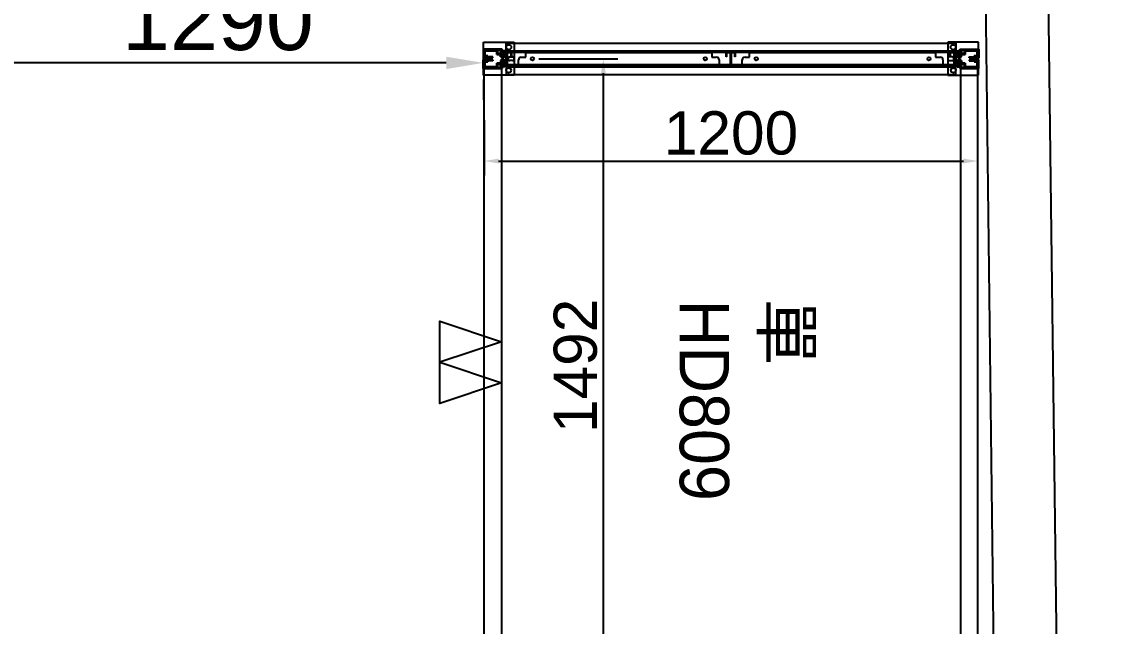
# Model space of a CAD drawing. Header units: millimetres. Extents: x 15382 to 37298, y 7351 to 31127.
# Drawn here: x 33439 to 36102, y 20754 to 22221 of the extents above; entities that cross this region are included whole.
import ezdxf

# ---------------------------------------------------------------- set-up
doc = ezdxf.new("R2010")
doc.units = ezdxf.units.MM
for name, color, linetype in [('111', 7, 'Continuous'), ('113', 3, 'Continuous'), ('114', 6, 'Continuous'), ('115', 30, 'Continuous'), ('116', 12, 'Continuous'), ('444-2', 5, 'Continuous'), ('6', 7, 'Continuous'), ('M40', 3, 'Continuous'), ('M6', 7, 'Continuous'), ('動線', 6, 'Continuous'), ('文字', 7, 'Continuous'), ('标注', 7, 'Continuous'), ('標的物', 1, 'Continuous'), ('標註', 252, 'Continuous')]:
    doc.layers.add(name, color=color, linetype=linetype)
doc.styles.get("Standard").update_dxf_attribs({"font": 'arial.ttf'})
doc.styles.add('新細明體', font='')
doc.styles.get('新細明體').set_extended_font_data('PMingLiU')
doc.dimstyles.new('ISO-25', dxfattribs={"dimtxt": 2.5, "dimasz": 2.5, "dimexe": 1.25, "dimexo": 0.625, "dimtad": 1, "dimtxsty": 'Standard', "dimcen": 2.5, "dimadec": 0, "dimazin": 0, "dimtfac": 1, "dimtmove": 0, "dimatfit": 3, "dimfxl": 1, "dimarcsym": 0})

# ---------------------------------------------------------------- blocks, each defined once
blk = doc.blocks.new('*D62')
at = {"layer": 'Defpoints', "color": 0, "transparency": 16777216}
for p in [(34563.1, 21989.4), (35763.1, 21883.2), (35763.1, 21883.2)]:
    blk.add_point(p, dxfattribs=at)
at = {"layer": '標註', "color": 0, "lineweight": -2, "transparency": 16777216}
for p, q in [((34563.1, 21982.4), (34563.1, 21848.2)), ((35763.1, 21890.2), (35763.1, 21918.2)), ((34598.1, 21883.2), (35728.1, 21883.2))]:
    blk.add_line(p, q, dxfattribs=at)
at = {"layer": '標註', "color": 0, "transparency": 16777216}
for points in [[(34598.1, 21889), (34598.1, 21877.3), (34563.1, 21883.2)], [(35728.1, 21889), (35728.1, 21877.3), (35763.1, 21883.2)]]:
    blk.add_solid(points, dxfattribs=at)
at = {"layer": '標註', "color": 0, "transparency": 16777216, "insert": (35163.1, 21950.8), "char_height": 105, "attachment_point": 5}
blk.add_mtext('1200', dxfattribs=at)
blk = doc.blocks.new('*D63')
at = {"layer": 'Defpoints', "color": 0, "transparency": 16777216}
for p in [(34689.3, 22131.6), (34852.8, 22131.6), (34689.3, 20639.6)]:
    blk.add_point(p, dxfattribs=at)
at = {"layer": '標註', "color": 0, "lineweight": -2, "transparency": 16777216}
for p, q in [((34696.3, 22131.6), (34887.8, 22131.6)), ((34852.8, 20674.6), (34852.8, 22096.6)), ((34696.3, 20639.6), (34887.8, 20639.6))]:
    blk.add_line(p, q, dxfattribs=at)
at = {"layer": '標註', "color": 0, "transparency": 16777216}
for points in [[(34847, 22096.6), (34858.6, 22096.6), (34852.8, 22131.6)], [(34847, 20674.6), (34858.6, 20674.6), (34852.8, 20639.6)]]:
    blk.add_solid(points, dxfattribs=at)
at = {"layer": '標註', "color": 0, "transparency": 16777216, "insert": (34785.2, 21385.6), "char_height": 105, "attachment_point": 5, "rotation": 90}
blk.add_mtext('1492', dxfattribs=at)

msp = doc.modelspace()

# ---------------------------------------------------------------- linework, layer by layer
at = {"layer": '111'}
for p, q in [((34616.067, 22149.203), (34616.067, 22114.003)), ((35710.067, 22149.203), (34616.067, 22149.203)), ((34621.067, 22131.603), (34621.067, 22131.603)), ((34625.567, 22136.103), (34631.567, 22136.103)), ((34631.567, 22127.103), (34625.567, 22127.103)), ((34636.067, 22131.603), (34636.067, 22131.603)), ((35690.067, 22131.603), (35690.067, 22131.603)), ((35700.567, 22136.103), (35694.567, 22136.103)), ((35694.567, 22127.103), (35700.567, 22127.103)), ((35705.067, 22131.603), (35705.067, 22131.603)), ((35710.067, 22114.003), (35710.067, 22149.203)), ((34616.067, 22114.003), (35710.067, 22114.003))]:
    msp.add_line(p, q, dxfattribs=at)
for centre, start, end in [((34625.567, 22131.603), 90, 180), ((34625.567, 22131.603), 180, 270), ((34631.567, 22131.603), 0, 90), ((34631.567, 22131.603), 270, 0), ((35694.567, 22131.603), 90, 180), ((35694.567, 22131.603), 180, 270), ((35700.567, 22131.603), 0, 90), ((35700.567, 22131.603), 270, 0)]:
    msp.add_arc(centre, 4.5, start, end, dxfattribs=at)
at = {"layer": '113'}
for p, q in [((34561.067, 22091.603), (34561.067, 22171.603)), ((34561.067, 22171.603), (34636.067, 22171.603)), ((34636.067, 22171.603), (34636.067, 22091.603)), ((35690.067, 22171.603), (35690.067, 22091.603)), ((35765.067, 22171.603), (35690.067, 22171.603)), ((35765.067, 22091.603), (35765.067, 22171.603)), ((34636.067, 22091.603), (34561.067, 22091.603)), ((35690.067, 22091.603), (35765.067, 22091.603))]:
    msp.add_line(p, q, dxfattribs=at)
at = {"layer": '113', "lineweight": -3}
for centre in [(34623.067, 22159.603), (35703.067, 22159.603), (34622.567, 22103.603), (35703.567, 22103.603)]:
    msp.add_circle(centre, 6, dxfattribs=at)
at = {"layer": '114'}
for points in [[(34605.067, 22108.103), (34605.067, 20663.103), (34563.067, 20663.103), (34563.067, 22108.103)], [(35721.067, 22108.103), (35721.067, 20663.103), (35763.067, 20663.103), (35763.067, 22108.103)]]:
    msp.add_lwpolyline(points, close=True, dxfattribs=at)
at = {"layer": '115'}
for p, q in [((34616.567, 22144.803), (34616.567, 22169.603)), ((34616.567, 22169.603), (35709.567, 22169.603)), ((34616.567, 22144.803), (34616.567, 22150.803)), ((34616.567, 22150.803), (35709.567, 22150.803)), ((35709.567, 22169.603), (35709.567, 22144.803)), ((35709.567, 22150.803), (35709.567, 22144.803)), ((34598.067, 22143.603), (34598.067, 22144.803)), ((34598.067, 22144.803), (34616.567, 22144.803)), ((34598.067, 22143.603), (34598.067, 22144.803)), ((34598.067, 22144.803), (34616.567, 22144.803)), ((34617.767, 22143.603), (34598.067, 22143.603)), ((34617.767, 22143.603), (34598.067, 22143.603)), ((35708.367, 22149.603), (34617.767, 22149.603)), ((34617.767, 22149.603), (34617.767, 22143.603)), ((35708.367, 22149.603), (34617.767, 22149.603)), ((34617.767, 22149.603), (34617.767, 22143.603)), ((35708.367, 22143.603), (35708.367, 22149.603)), ((35708.367, 22143.603), (35708.367, 22149.603)), ((35728.067, 22143.603), (35708.367, 22143.603)), ((35728.067, 22143.603), (35708.367, 22143.603)), ((35709.567, 22144.803), (35728.067, 22144.803)), ((35709.567, 22144.803), (35728.067, 22144.803)), ((35728.067, 22144.803), (35728.067, 22143.603)), ((35728.067, 22144.803), (35728.067, 22143.603)), ((34617.767, 22119.603), (34598.067, 22119.603)), ((34598.067, 22119.603), (34598.067, 22118.403)), ((34617.767, 22119.603), (34598.067, 22119.603)), ((34598.067, 22119.603), (34598.067, 22118.403)), ((34598.067, 22118.403), (34616.567, 22118.403)), ((34598.067, 22118.403), (34616.567, 22118.403)), ((34616.567, 22118.403), (34616.567, 22112.403)), ((34616.567, 22118.403), (34616.567, 22093.603)), ((34616.567, 22112.403), (35709.567, 22112.403)), ((34617.767, 22113.603), (34617.767, 22119.603)), ((34617.767, 22113.603), (34617.767, 22119.603)), ((35708.367, 22113.603), (34617.767, 22113.603)), ((35708.367, 22113.603), (34617.767, 22113.603)), ((35728.067, 22119.603), (35708.367, 22119.603)), ((35708.367, 22119.603), (35708.367, 22113.603)), ((35728.067, 22119.603), (35708.367, 22119.603)), ((35708.367, 22119.603), (35708.367, 22113.603)), ((35709.567, 22118.403), (35728.067, 22118.403)), ((35709.567, 22112.403), (35709.567, 22118.403)), ((35709.567, 22118.403), (35728.067, 22118.403)), ((35709.567, 22093.603), (35709.567, 22118.403)), ((35728.067, 22118.403), (35728.067, 22119.603)), ((35728.067, 22118.403), (35728.067, 22119.603)), ((34616.567, 22093.603), (35709.567, 22093.603))]:
    msp.add_line(p, q, dxfattribs=at)
at = {"layer": '115', "lineweight": -3}
for p, q in [((34604.567, 22144.803), (34611.567, 22144.803)), ((34604.567, 22143.603), (34604.567, 22144.803)), ((34611.567, 22143.603), (34604.567, 22143.603)), ((34608.067, 22144.803), (34611.567, 22144.803)), ((34608.067, 22143.603), (34608.067, 22144.803)), ((34611.567, 22143.603), (34608.067, 22143.603)), ((34611.567, 22144.803), (34611.567, 22143.603)), ((34611.567, 22144.803), (34611.567, 22143.603)), ((35721.567, 22144.803), (35714.567, 22144.803)), ((35714.567, 22144.803), (35714.567, 22143.603)), ((35718.067, 22144.803), (35714.567, 22144.803)), ((35714.567, 22144.803), (35714.567, 22143.603)), ((35714.567, 22143.603), (35721.567, 22143.603)), ((35714.567, 22143.603), (35718.067, 22143.603)), ((35718.067, 22143.603), (35718.067, 22144.803)), ((35721.567, 22143.603), (35721.567, 22144.803)), ((34611.567, 22119.603), (34604.567, 22119.603)), ((34604.567, 22119.603), (34604.567, 22118.403)), ((34604.567, 22118.403), (34611.567, 22118.403)), ((34611.567, 22119.603), (34608.067, 22119.603)), ((34608.067, 22119.603), (34608.067, 22118.403)), ((34608.067, 22118.403), (34611.567, 22118.403)), ((34611.567, 22118.403), (34611.567, 22119.603)), ((34611.567, 22118.403), (34611.567, 22119.603)), ((35714.567, 22118.403), (35714.567, 22119.603)), ((35714.567, 22119.603), (35721.567, 22119.603)), ((35714.567, 22118.403), (35714.567, 22119.603)), ((35714.567, 22119.603), (35718.067, 22119.603)), ((35721.567, 22118.403), (35714.567, 22118.403)), ((35718.067, 22118.403), (35714.567, 22118.403)), ((35718.067, 22119.603), (35718.067, 22118.403)), ((35721.567, 22119.603), (35721.567, 22118.403))]:
    msp.add_line(p, q, dxfattribs=at)
at = {"layer": '116'}
for p, q in [((34606.567, 22155.103), (34560.567, 22155.103)), ((34560.567, 22155.103), (34560.567, 22135.603)), ((34563.067, 22136.603), (34563.067, 22152.603)), ((34563.067, 22152.603), (34606.567, 22152.603)), ((34574.089, 22152.603), (34574.089, 22155.103)), ((34579.067, 22152.603), (34579.067, 22155.103)), ((34584.045, 22152.603), (34584.045, 22155.103)), ((34606.567, 22152.603), (34606.567, 22155.103)), ((35719.567, 22152.603), (35719.567, 22155.103)), ((35719.567, 22155.103), (35765.567, 22155.103)), ((35763.067, 22152.603), (35719.567, 22152.603)), ((35742.089, 22152.603), (35742.089, 22155.103)), ((35747.067, 22152.603), (35747.067, 22155.103)), ((35752.045, 22152.603), (35752.045, 22155.103)), ((35763.067, 22136.603), (35763.067, 22152.603)), ((35765.567, 22155.103), (35765.567, 22135.603)), ((34560.567, 22136.603), (34560.567, 22134.103)), ((34560.567, 22134.103), (34584.067, 22134.103)), ((34560.567, 22126.603), (34560.567, 22129.103)), ((34560.567, 22129.103), (34584.067, 22129.103)), ((34560.567, 22108.103), (34560.567, 22127.603)), ((34584.067, 22136.603), (34563.067, 22136.603)), ((34584.067, 22126.603), (34563.067, 22126.603)), ((34563.067, 22126.603), (34563.067, 22110.603)), ((34584.067, 22134.103), (34584.067, 22136.603)), ((34584.067, 22129.103), (34584.067, 22126.603)), ((35742.067, 22134.103), (35742.067, 22136.603)), ((35742.067, 22136.603), (35763.067, 22136.603)), ((35765.567, 22134.103), (35742.067, 22134.103)), ((35765.567, 22129.103), (35742.067, 22129.103)), ((35742.067, 22129.103), (35742.067, 22126.603)), ((35742.067, 22126.603), (35763.067, 22126.603)), ((35763.067, 22126.603), (35763.067, 22110.603)), ((35765.567, 22136.603), (35765.567, 22134.103)), ((35765.567, 22126.603), (35765.567, 22129.103)), ((35765.567, 22108.103), (35765.567, 22127.603)), ((34606.567, 22108.103), (34560.567, 22108.103)), ((34563.067, 22110.603), (34606.567, 22110.603)), ((34574.089, 22110.603), (34574.089, 22108.103)), ((34579.067, 22110.603), (34579.067, 22108.103)), ((34584.045, 22110.603), (34584.045, 22108.103)), ((34606.567, 22110.603), (34606.567, 22108.103)), ((35763.067, 22110.603), (35719.567, 22110.603)), ((35719.567, 22110.603), (35719.567, 22108.103)), ((35719.567, 22108.103), (35765.567, 22108.103)), ((35742.089, 22110.603), (35742.089, 22108.103)), ((35747.067, 22110.603), (35747.067, 22108.103)), ((35752.045, 22110.603), (35752.045, 22108.103))]:
    msp.add_line(p, q, dxfattribs=at)
at = {"layer": '116', "lineweight": -3}
for p, q in [((34584.045, 22155.103), (34574.089, 22155.103)), ((34574.089, 22155.103), (34574.089, 22152.603)), ((34574.089, 22152.603), (34584.045, 22152.603)), ((34584.045, 22155.103), (34579.067, 22155.103)), ((34579.067, 22155.103), (34579.067, 22152.603)), ((34579.067, 22152.603), (34584.045, 22152.603)), ((34584.045, 22152.603), (34584.045, 22155.103)), ((34584.045, 22152.603), (34584.045, 22155.103)), ((35742.089, 22152.603), (35742.089, 22155.103)), ((35742.089, 22155.103), (35747.067, 22155.103)), ((35742.089, 22152.603), (35742.089, 22155.103)), ((35742.089, 22155.103), (35752.045, 22155.103)), ((35747.067, 22152.603), (35742.089, 22152.603)), ((35752.045, 22152.603), (35742.089, 22152.603)), ((35747.067, 22155.103), (35747.067, 22152.603)), ((35752.045, 22155.103), (35752.045, 22152.603)), ((34584.045, 22110.603), (34574.089, 22110.603)), ((34574.089, 22110.603), (34574.089, 22108.103)), ((34574.089, 22108.103), (34584.045, 22108.103)), ((34584.045, 22110.603), (34579.067, 22110.603)), ((34579.067, 22110.603), (34579.067, 22108.103)), ((34579.067, 22108.103), (34584.045, 22108.103)), ((34584.045, 22108.103), (34584.045, 22110.603)), ((34584.045, 22108.103), (34584.045, 22110.603)), ((35742.089, 22108.103), (35742.089, 22110.603)), ((35742.089, 22110.603), (35752.045, 22110.603)), ((35742.089, 22108.103), (35742.089, 22110.603)), ((35742.089, 22110.603), (35747.067, 22110.603)), ((35752.045, 22108.103), (35742.089, 22108.103)), ((35747.067, 22108.103), (35742.089, 22108.103)), ((35747.067, 22110.603), (35747.067, 22108.103)), ((35752.045, 22110.603), (35752.045, 22108.103))]:
    msp.add_line(p, q, dxfattribs=at)
at = {"layer": '444-2'}
for p, q in [((34618.367, 22116.603), (34618.367, 22146.603)), ((34618.367, 22146.603), (34629.367, 22146.603)), ((34628.567, 22145.803), (34619.167, 22145.803)), ((34619.167, 22145.803), (34619.167, 22117.403)), ((34628.567, 22136.603), (34628.567, 22145.803)), ((34629.367, 22136.603), (34628.567, 22136.603)), ((34629.367, 22146.603), (34629.367, 22136.603)), ((34646.367, 22117.403), (34646.367, 22128.603)), ((34653.367, 22135.603), (34664.367, 22135.603)), ((34664.367, 22135.603), (34664.367, 22146.603)), ((34664.367, 22146.603), (35116.367, 22146.603)), ((35116.367, 22146.603), (35116.367, 22135.603)), ((35116.367, 22135.603), (35127.367, 22135.603)), ((35134.367, 22128.603), (35134.367, 22117.403)), ((35151.367, 22136.603), (35151.367, 22146.603)), ((35151.367, 22146.603), (35162.367, 22146.603)), ((35152.167, 22136.603), (35151.367, 22136.603)), ((35161.567, 22145.803), (35152.167, 22145.803)), ((35152.167, 22145.803), (35152.167, 22136.603)), ((35161.567, 22117.403), (35161.567, 22145.803)), ((35162.367, 22116.603), (35162.367, 22146.603)), ((35162.367, 22146.603), (35173.367, 22146.603)), ((35162.367, 22146.603), (35162.367, 22116.603)), ((35172.567, 22145.803), (35163.167, 22145.803)), ((35163.167, 22145.803), (35163.167, 22117.403)), ((35172.567, 22136.603), (35172.567, 22145.803)), ((35173.367, 22136.603), (35172.567, 22136.603)), ((35173.367, 22146.603), (35173.367, 22136.603)), ((35190.367, 22117.403), (35190.367, 22128.603)), ((35197.367, 22135.603), (35208.367, 22135.603)), ((35208.367, 22135.603), (35208.367, 22146.603)), ((35208.367, 22146.603), (35660.367, 22146.603)), ((35660.367, 22146.603), (35660.367, 22135.603)), ((35660.367, 22135.603), (35671.367, 22135.603)), ((35678.367, 22128.603), (35678.367, 22117.403)), ((35695.367, 22136.603), (35695.367, 22146.603)), ((35695.367, 22146.603), (35706.367, 22146.603)), ((35696.167, 22136.603), (35695.367, 22136.603)), ((35705.567, 22145.803), (35696.167, 22145.803)), ((35696.167, 22145.803), (35696.167, 22136.603)), ((35705.567, 22117.403), (35705.567, 22145.803)), ((35706.367, 22146.603), (35706.367, 22116.603)), ((35162.367, 22116.603), (34618.367, 22116.603)), ((34619.167, 22117.403), (34646.367, 22117.403)), ((35134.367, 22117.403), (35161.567, 22117.403)), ((35162.367, 22116.603), (35161.567, 22116.603)), ((35162.367, 22117.403), (35162.367, 22116.603)), ((35706.367, 22116.603), (35162.367, 22116.603)), ((35163.167, 22117.403), (35190.367, 22117.403)), ((35678.367, 22117.403), (35705.567, 22117.403)), ((35706.367, 22116.603), (35705.567, 22116.603)), ((35706.367, 22117.403), (35706.367, 22116.603))]:
    msp.add_line(p, q, dxfattribs=at)
for centre in [(34680.367, 22131.603), (35100.367, 22131.603), (35224.367, 22131.603), (35644.367, 22131.603)]:
    msp.add_circle(centre, 4, dxfattribs=at)
for centre, start, end in [((34653.367, 22128.603), 90, 180), ((35127.367, 22128.603), 0, 90), ((35197.367, 22128.603), 90, 180), ((35671.367, 22128.603), 0, 90)]:
    msp.add_arc(centre, 7, start, end, dxfattribs=at)
at = {"layer": '6'}
for p, q in [((34616.067, 22149.203), (34616.067, 22147.603)), ((35710.067, 22149.203), (34616.067, 22149.203)), ((34616.067, 22147.603), (35710.067, 22147.603)), ((35710.067, 22147.603), (35710.067, 22149.203)), ((34616.067, 22115.603), (34616.067, 22114.003)), ((35710.067, 22115.603), (34616.067, 22115.603)), ((34616.067, 22114.003), (35710.067, 22114.003)), ((35710.067, 22114.003), (35710.067, 22115.603))]:
    msp.add_line(p, q, dxfattribs=at)
at = {"layer": 'M40'}
for p, q in [((34563.067, 22137.103), (34563.067, 22152.603)), ((34563.067, 22152.603), (34595.067, 22152.603)), ((34595.067, 22152.603), (34563.067, 22152.603)), ((34563.067, 22152.603), (34563.067, 22137.103)), ((34593.467, 22151.003), (34564.667, 22151.003)), ((34564.667, 22151.003), (34564.667, 22138.703)), ((34564.667, 22138.703), (34564.667, 22151.003)), ((34564.667, 22151.003), (34593.467, 22151.003)), ((34593.467, 22142.003), (34593.467, 22151.003)), ((34593.467, 22151.003), (34593.467, 22142.003)), ((34595.067, 22152.603), (34595.067, 22143.603)), ((34595.067, 22143.603), (34595.067, 22152.603)), ((35763.067, 22152.603), (35731.067, 22152.603)), ((35731.067, 22152.603), (35731.067, 22143.603)), ((35731.067, 22143.603), (35731.067, 22152.603)), ((35731.067, 22152.603), (35763.067, 22152.603)), ((35732.667, 22142.003), (35732.667, 22151.003)), ((35732.667, 22151.003), (35761.467, 22151.003)), ((35761.467, 22151.003), (35732.667, 22151.003)), ((35732.667, 22151.003), (35732.667, 22142.003)), ((35761.467, 22151.003), (35761.467, 22138.703)), ((35761.467, 22138.703), (35761.467, 22151.003)), ((35763.067, 22137.103), (35763.067, 22152.603)), ((35763.067, 22152.603), (35763.067, 22137.103)), ((34570.067, 22137.103), (34563.067, 22137.103)), ((34563.067, 22137.103), (34570.067, 22137.103)), ((34563.067, 22110.603), (34563.067, 22126.103)), ((34563.067, 22126.103), (34570.067, 22126.103)), ((34570.067, 22126.103), (34563.067, 22126.103)), ((34563.067, 22126.103), (34563.067, 22110.603)), ((34564.667, 22138.703), (34571.667, 22138.703)), ((34571.667, 22138.703), (34564.667, 22138.703)), ((34571.667, 22124.503), (34564.667, 22124.503)), ((34564.667, 22124.503), (34564.667, 22112.203)), ((34564.667, 22112.203), (34564.667, 22124.503)), ((34564.667, 22124.503), (34571.667, 22124.503)), ((34570.067, 22126.103), (34570.067, 22137.103)), ((34570.067, 22137.103), (34571.667, 22137.103)), ((34570.067, 22137.103), (34570.067, 22126.103)), ((34571.667, 22138.703), (34571.667, 22124.503)), ((34571.667, 22124.503), (34571.667, 22138.703)), ((34593.467, 22143.603), (34593.467, 22142.003)), ((34616.067, 22142.003), (34593.467, 22142.003)), ((34593.467, 22142.003), (34616.067, 22142.003)), ((34593.467, 22142.003), (34595.067, 22142.003)), ((34595.067, 22143.603), (34616.067, 22143.603)), ((34616.067, 22143.603), (34595.067, 22143.603)), ((34604.567, 22142.003), (34604.567, 22143.603)), ((34608.067, 22142.003), (34608.067, 22143.603)), ((34611.567, 22142.003), (34611.567, 22143.603)), ((34616.067, 22143.603), (34616.067, 22142.003)), ((34616.067, 22142.003), (34616.067, 22143.603)), ((35731.067, 22143.603), (35710.067, 22143.603)), ((35710.067, 22143.603), (35710.067, 22142.003)), ((35710.067, 22142.003), (35710.067, 22143.603)), ((35710.067, 22143.603), (35731.067, 22143.603)), ((35710.067, 22142.003), (35732.667, 22142.003)), ((35732.667, 22142.003), (35710.067, 22142.003)), ((35714.567, 22142.003), (35714.567, 22143.603)), ((35718.067, 22142.003), (35718.067, 22143.603)), ((35721.567, 22142.003), (35721.567, 22143.603)), ((35732.667, 22142.003), (35731.067, 22142.003)), ((35732.667, 22143.603), (35732.667, 22142.003)), ((35761.467, 22138.703), (35754.467, 22138.703)), ((35754.467, 22138.703), (35754.467, 22124.503)), ((35754.467, 22124.503), (35754.467, 22138.703)), ((35754.467, 22138.703), (35761.467, 22138.703)), ((35756.067, 22137.103), (35754.467, 22137.103)), ((35754.467, 22124.503), (35761.467, 22124.503)), ((35761.467, 22124.503), (35754.467, 22124.503)), ((35756.067, 22126.103), (35756.067, 22137.103)), ((35756.067, 22137.103), (35763.067, 22137.103)), ((35763.067, 22137.103), (35756.067, 22137.103)), ((35756.067, 22137.103), (35756.067, 22126.103)), ((35763.067, 22126.103), (35756.067, 22126.103)), ((35756.067, 22126.103), (35763.067, 22126.103)), ((35761.467, 22124.503), (35761.467, 22112.203)), ((35761.467, 22112.203), (35761.467, 22124.503)), ((35763.067, 22110.603), (35763.067, 22126.103)), ((35763.067, 22126.103), (35763.067, 22110.603)), ((34595.067, 22110.603), (34563.067, 22110.603)), ((34563.067, 22110.603), (34595.067, 22110.603)), ((34564.667, 22112.203), (34593.467, 22112.203)), ((34593.467, 22112.203), (34564.667, 22112.203)), ((34575.817, 22112.203), (34575.817, 22110.603)), ((34579.067, 22112.203), (34579.067, 22110.603)), ((34582.317, 22112.203), (34582.317, 22110.603)), ((34593.467, 22119.603), (34593.467, 22121.203)), ((34593.467, 22121.203), (34616.067, 22121.203)), ((34593.467, 22112.203), (34593.467, 22121.203)), ((34593.467, 22121.203), (34595.067, 22121.203)), ((34616.067, 22121.203), (34593.467, 22121.203)), ((34593.467, 22121.203), (34593.467, 22112.203)), ((34616.067, 22119.603), (34595.067, 22119.603)), ((34595.067, 22119.603), (34595.067, 22110.603)), ((34595.067, 22110.603), (34595.067, 22119.603)), ((34595.067, 22119.603), (34616.067, 22119.603)), ((34604.567, 22119.603), (34604.567, 22121.203)), ((34608.067, 22119.603), (34608.067, 22121.203)), ((34611.567, 22119.603), (34611.567, 22121.203)), ((34616.067, 22121.203), (34616.067, 22119.603)), ((34616.067, 22119.603), (34616.067, 22121.203)), ((35732.667, 22121.203), (35710.067, 22121.203)), ((35710.067, 22121.203), (35710.067, 22119.603)), ((35710.067, 22119.603), (35710.067, 22121.203)), ((35710.067, 22121.203), (35732.667, 22121.203)), ((35710.067, 22119.603), (35731.067, 22119.603)), ((35731.067, 22119.603), (35710.067, 22119.603)), ((35714.567, 22119.603), (35714.567, 22121.203)), ((35718.067, 22119.603), (35718.067, 22121.203)), ((35721.567, 22119.603), (35721.567, 22121.203)), ((35732.667, 22121.203), (35731.067, 22121.203)), ((35731.067, 22119.603), (35731.067, 22110.603)), ((35731.067, 22110.603), (35731.067, 22119.603)), ((35731.067, 22110.603), (35763.067, 22110.603)), ((35763.067, 22110.603), (35731.067, 22110.603)), ((35732.667, 22119.603), (35732.667, 22121.203)), ((35732.667, 22112.203), (35732.667, 22121.203)), ((35732.667, 22121.203), (35732.667, 22112.203)), ((35761.467, 22112.203), (35732.667, 22112.203)), ((35732.667, 22112.203), (35761.467, 22112.203)), ((35743.817, 22112.203), (35743.817, 22110.603)), ((35747.067, 22112.203), (35747.067, 22110.603)), ((35750.317, 22112.203), (35750.317, 22110.603))]:
    msp.add_line(p, q, dxfattribs=at)
at = {"layer": 'M40', "lineweight": -3}
for p, q in [((34582.317, 22152.603), (34575.817, 22152.603)), ((34575.817, 22152.603), (34575.817, 22151.003)), ((34575.817, 22151.003), (34582.317, 22151.003)), ((34582.317, 22152.603), (34579.067, 22152.603)), ((34579.067, 22152.603), (34579.067, 22151.003)), ((34579.067, 22151.003), (34582.317, 22151.003)), ((34582.317, 22151.003), (34582.317, 22152.603)), ((34582.317, 22151.003), (34582.317, 22152.603)), ((35743.817, 22151.003), (35743.817, 22152.603)), ((35743.817, 22152.603), (35750.317, 22152.603)), ((35743.817, 22151.003), (35743.817, 22152.603)), ((35743.817, 22152.603), (35747.067, 22152.603)), ((35750.317, 22151.003), (35743.817, 22151.003)), ((35747.067, 22151.003), (35743.817, 22151.003)), ((35747.067, 22152.603), (35747.067, 22151.003)), ((35750.317, 22152.603), (35750.317, 22151.003)), ((34570.067, 22137.103), (34571.667, 22137.103)), ((34570.067, 22126.103), (34570.067, 22137.103)), ((34571.667, 22137.103), (34570.067, 22137.103)), ((34570.067, 22137.103), (34570.067, 22131.603)), ((34570.067, 22131.603), (34571.667, 22131.603)), ((34571.667, 22126.103), (34570.067, 22126.103)), ((34571.667, 22137.103), (34571.667, 22126.103)), ((34571.667, 22131.603), (34571.667, 22137.103)), ((34604.567, 22143.603), (34611.567, 22143.603)), ((34604.567, 22142.003), (34604.567, 22143.603)), ((34611.567, 22142.003), (34604.567, 22142.003)), ((34608.067, 22143.603), (34611.567, 22143.603)), ((34608.067, 22142.003), (34608.067, 22143.603)), ((34611.567, 22142.003), (34608.067, 22142.003)), ((34611.567, 22143.603), (34611.567, 22142.003)), ((34611.567, 22143.603), (34611.567, 22142.003)), ((35721.567, 22143.603), (35714.567, 22143.603)), ((35714.567, 22143.603), (35714.567, 22142.003)), ((35718.067, 22143.603), (35714.567, 22143.603)), ((35714.567, 22143.603), (35714.567, 22142.003)), ((35714.567, 22142.003), (35721.567, 22142.003)), ((35714.567, 22142.003), (35718.067, 22142.003)), ((35718.067, 22142.003), (35718.067, 22143.603)), ((35721.567, 22142.003), (35721.567, 22143.603)), ((35756.067, 22137.103), (35754.467, 22137.103)), ((35754.467, 22137.103), (35754.467, 22126.103)), ((35754.467, 22131.603), (35754.467, 22137.103)), ((35754.467, 22137.103), (35756.067, 22137.103)), ((35756.067, 22131.603), (35754.467, 22131.603)), ((35754.467, 22126.103), (35756.067, 22126.103)), ((35756.067, 22126.103), (35756.067, 22137.103)), ((35756.067, 22137.103), (35756.067, 22131.603)), ((34582.317, 22112.203), (34575.817, 22112.203)), ((34575.817, 22112.203), (34575.817, 22110.603)), ((34575.817, 22110.603), (34582.317, 22110.603)), ((34582.317, 22112.203), (34579.067, 22112.203)), ((34579.067, 22112.203), (34579.067, 22110.603)), ((34579.067, 22110.603), (34582.317, 22110.603)), ((34582.317, 22110.603), (34582.317, 22112.203)), ((34582.317, 22110.603), (34582.317, 22112.203)), ((34611.567, 22121.203), (34604.567, 22121.203)), ((34604.567, 22121.203), (34604.567, 22119.603)), ((34604.567, 22119.603), (34611.567, 22119.603)), ((34611.567, 22121.203), (34608.067, 22121.203)), ((34608.067, 22121.203), (34608.067, 22119.603)), ((34608.067, 22119.603), (34611.567, 22119.603)), ((34611.567, 22119.603), (34611.567, 22121.203)), ((34611.567, 22119.603), (34611.567, 22121.203)), ((35714.567, 22119.603), (35714.567, 22121.203)), ((35714.567, 22121.203), (35721.567, 22121.203)), ((35714.567, 22119.603), (35714.567, 22121.203)), ((35714.567, 22121.203), (35718.067, 22121.203)), ((35721.567, 22119.603), (35714.567, 22119.603)), ((35718.067, 22119.603), (35714.567, 22119.603)), ((35718.067, 22121.203), (35718.067, 22119.603)), ((35721.567, 22121.203), (35721.567, 22119.603)), ((35743.817, 22110.603), (35743.817, 22112.203)), ((35743.817, 22112.203), (35750.317, 22112.203)), ((35743.817, 22110.603), (35743.817, 22112.203)), ((35743.817, 22112.203), (35747.067, 22112.203)), ((35750.317, 22110.603), (35743.817, 22110.603)), ((35747.067, 22110.603), (35743.817, 22110.603)), ((35747.067, 22112.203), (35747.067, 22110.603)), ((35750.317, 22112.203), (35750.317, 22110.603))]:
    msp.add_line(p, q, dxfattribs=at)
at = {"layer": 'M6'}
for p, q in [((34613.067, 22150.803), (34603.067, 22150.803)), ((34603.067, 22150.803), (34603.067, 22146.503)), ((34613.067, 22150.803), (34603.067, 22150.803)), ((34603.067, 22150.803), (34603.067, 22146.503)), ((34605.567, 22150.803), (34605.567, 22146.503)), ((34610.567, 22150.803), (34610.567, 22146.503)), ((34613.067, 22146.503), (34613.067, 22150.803)), ((34613.067, 22146.503), (34613.067, 22150.803)), ((35713.067, 22146.503), (35713.067, 22150.803)), ((35713.067, 22150.803), (35723.067, 22150.803)), ((35713.067, 22146.503), (35713.067, 22150.803)), ((35713.067, 22150.803), (35723.067, 22150.803)), ((35715.567, 22150.803), (35715.567, 22146.503)), ((35720.567, 22150.803), (35720.567, 22146.503)), ((35723.067, 22150.803), (35723.067, 22146.503)), ((35723.067, 22150.803), (35723.067, 22146.503)), ((34603.067, 22146.503), (34601.067, 22145.003)), ((34601.067, 22145.003), (34601.067, 22144.803)), ((34601.067, 22144.803), (34605.067, 22144.803)), ((34602.067, 22141.803), (34602.067, 22142.003)), ((34602.067, 22142.003), (34614.067, 22142.003)), ((34603.067, 22140.303), (34602.067, 22141.803)), ((34603.067, 22146.503), (34613.067, 22146.503)), ((34603.067, 22136.003), (34603.067, 22140.303)), ((34603.067, 22140.303), (34613.067, 22140.303)), ((34603.067, 22136.003), (34603.067, 22140.303)), ((34603.067, 22136.003), (34603.067, 22140.303)), ((34603.067, 22140.303), (34610.567, 22140.303)), ((34613.067, 22136.003), (34603.067, 22136.003)), ((34613.067, 22136.003), (34603.067, 22136.003)), ((34610.567, 22136.003), (34603.067, 22136.003)), ((34613.067, 22127.203), (34603.067, 22127.203)), ((34603.067, 22127.203), (34603.067, 22122.903)), ((34613.067, 22127.203), (34603.067, 22127.203)), ((34603.067, 22127.203), (34603.067, 22122.903)), ((34603.067, 22127.203), (34603.067, 22122.903)), ((34610.567, 22127.203), (34603.067, 22127.203)), ((34605.067, 22144.803), (34605.067, 22132.803)), ((34605.067, 22132.803), (34611.067, 22132.803)), ((34605.067, 22118.403), (34605.067, 22130.403)), ((34605.067, 22130.403), (34611.067, 22130.403)), ((34613.067, 22140.303), (34605.567, 22140.303)), ((34605.567, 22140.303), (34605.567, 22136.003)), ((34605.567, 22136.003), (34613.067, 22136.003)), ((34605.567, 22122.903), (34605.567, 22127.203)), ((34605.567, 22127.203), (34613.067, 22127.203)), ((34610.567, 22140.303), (34610.567, 22136.003)), ((34610.567, 22122.903), (34610.567, 22127.203)), ((34611.067, 22132.803), (34611.067, 22144.803)), ((34611.067, 22144.803), (34615.067, 22144.803)), ((34611.067, 22130.403), (34611.067, 22118.403)), ((34615.067, 22145.003), (34613.067, 22146.503)), ((34614.067, 22141.803), (34613.067, 22140.303)), ((34613.067, 22140.303), (34613.067, 22136.003)), ((34613.067, 22140.303), (34613.067, 22136.003)), ((34613.067, 22136.003), (34613.067, 22140.303)), ((34613.067, 22122.903), (34613.067, 22127.203)), ((34613.067, 22122.903), (34613.067, 22127.203)), ((34613.067, 22127.203), (34613.067, 22122.903)), ((34614.067, 22142.003), (34614.067, 22141.803)), ((34615.067, 22144.803), (34615.067, 22145.003)), ((35711.067, 22145.003), (35713.067, 22146.503)), ((35711.067, 22144.803), (35711.067, 22145.003)), ((35715.067, 22144.803), (35711.067, 22144.803)), ((35724.067, 22142.003), (35712.067, 22142.003)), ((35712.067, 22142.003), (35712.067, 22141.803)), ((35712.067, 22141.803), (35713.067, 22140.303)), ((35723.067, 22146.503), (35713.067, 22146.503)), ((35713.067, 22140.303), (35713.067, 22136.003)), ((35723.067, 22140.303), (35713.067, 22140.303)), ((35713.067, 22140.303), (35713.067, 22136.003)), ((35713.067, 22136.003), (35713.067, 22140.303)), ((35713.067, 22140.303), (35720.567, 22140.303)), ((35713.067, 22136.003), (35723.067, 22136.003)), ((35713.067, 22136.003), (35723.067, 22136.003)), ((35720.567, 22136.003), (35713.067, 22136.003)), ((35713.067, 22122.903), (35713.067, 22127.203)), ((35713.067, 22127.203), (35723.067, 22127.203)), ((35713.067, 22122.903), (35713.067, 22127.203)), ((35713.067, 22127.203), (35723.067, 22127.203)), ((35713.067, 22127.203), (35713.067, 22122.903)), ((35720.567, 22127.203), (35713.067, 22127.203)), ((35715.067, 22132.803), (35715.067, 22144.803)), ((35721.067, 22132.803), (35715.067, 22132.803)), ((35721.067, 22130.403), (35715.067, 22130.403)), ((35715.067, 22130.403), (35715.067, 22118.403)), ((35723.067, 22140.303), (35715.567, 22140.303)), ((35715.567, 22140.303), (35715.567, 22136.003)), ((35715.567, 22136.003), (35723.067, 22136.003)), ((35715.567, 22122.903), (35715.567, 22127.203)), ((35715.567, 22127.203), (35723.067, 22127.203)), ((35720.567, 22140.303), (35720.567, 22136.003)), ((35720.567, 22122.903), (35720.567, 22127.203)), ((35721.067, 22144.803), (35721.067, 22132.803)), ((35725.067, 22144.803), (35721.067, 22144.803)), ((35721.067, 22118.403), (35721.067, 22130.403)), ((35723.067, 22146.503), (35725.067, 22145.003)), ((35723.067, 22140.303), (35724.067, 22141.803)), ((35723.067, 22136.003), (35723.067, 22140.303)), ((35723.067, 22136.003), (35723.067, 22140.303)), ((35723.067, 22136.003), (35723.067, 22140.303)), ((35723.067, 22127.203), (35723.067, 22122.903)), ((35723.067, 22127.203), (35723.067, 22122.903)), ((35723.067, 22127.203), (35723.067, 22122.903)), ((35724.067, 22141.803), (35724.067, 22142.003)), ((35725.067, 22145.003), (35725.067, 22144.803)), ((34601.067, 22118.203), (34601.067, 22118.403)), ((34601.067, 22118.403), (34605.067, 22118.403)), ((34603.067, 22116.703), (34601.067, 22118.203)), ((34603.067, 22122.903), (34602.067, 22121.403)), ((34602.067, 22121.403), (34602.067, 22121.203)), ((34602.067, 22121.203), (34614.067, 22121.203)), ((34603.067, 22122.903), (34613.067, 22122.903)), ((34603.067, 22122.903), (34610.567, 22122.903)), ((34603.067, 22112.403), (34603.067, 22116.703)), ((34603.067, 22116.703), (34613.067, 22116.703)), ((34603.067, 22112.403), (34603.067, 22116.703)), ((34613.067, 22112.403), (34603.067, 22112.403)), ((34613.067, 22112.403), (34603.067, 22112.403)), ((34613.067, 22122.903), (34605.567, 22122.903)), ((34605.567, 22112.403), (34605.567, 22116.703)), ((34610.567, 22112.403), (34610.567, 22116.703)), ((34611.067, 22118.403), (34615.067, 22118.403)), ((34614.067, 22121.403), (34613.067, 22122.903)), ((34615.067, 22118.203), (34613.067, 22116.703)), ((34613.067, 22116.703), (34613.067, 22112.403)), ((34613.067, 22116.703), (34613.067, 22112.403)), ((34614.067, 22121.203), (34614.067, 22121.403)), ((34615.067, 22118.403), (34615.067, 22118.203)), ((35715.067, 22118.403), (35711.067, 22118.403)), ((35711.067, 22118.403), (35711.067, 22118.203)), ((35711.067, 22118.203), (35713.067, 22116.703)), ((35712.067, 22121.403), (35713.067, 22122.903)), ((35712.067, 22121.203), (35712.067, 22121.403)), ((35724.067, 22121.203), (35712.067, 22121.203)), ((35723.067, 22122.903), (35713.067, 22122.903)), ((35713.067, 22122.903), (35720.567, 22122.903)), ((35713.067, 22116.703), (35713.067, 22112.403)), ((35723.067, 22116.703), (35713.067, 22116.703)), ((35713.067, 22116.703), (35713.067, 22112.403)), ((35713.067, 22112.403), (35723.067, 22112.403)), ((35713.067, 22112.403), (35723.067, 22112.403)), ((35723.067, 22122.903), (35715.567, 22122.903)), ((35715.567, 22112.403), (35715.567, 22116.703)), ((35720.567, 22112.403), (35720.567, 22116.703)), ((35725.067, 22118.403), (35721.067, 22118.403)), ((35723.067, 22122.903), (35724.067, 22121.403)), ((35723.067, 22116.703), (35725.067, 22118.203)), ((35723.067, 22112.403), (35723.067, 22116.703)), ((35723.067, 22112.403), (35723.067, 22116.703)), ((35724.067, 22121.403), (35724.067, 22121.203)), ((35725.067, 22118.203), (35725.067, 22118.403))]:
    msp.add_line(p, q, dxfattribs=at)
at = {"layer": '動線', "lineweight": -3}
for points in [[(34605.067, 21444.304), (34455.067, 21394.304), (34455.067, 21494.304), (34605.067, 21444.304)], [(34605.067, 21344.304), (34455.067, 21294.304), (34455.067, 21394.304), (34605.067, 21344.304)]]:
    msp.add_lwpolyline(points, dxfattribs=at)
at = {"layer": '标注'}
for p, q in [((34471.067, 22121.616), (33360.818, 22121.616)), ((34561.067, 22081.603), (34561.067, 22031.616))]:
    msp.add_line(p, q, dxfattribs=at)
msp.add_solid([(34471.067, 22136.616), (34471.067, 22106.616), (34561.067, 22121.616)], dxfattribs=at)
at = {"layer": '標的物'}
for p, q in [((35949.034, 8909.565), (35672.114, 31126.565)), ((36101.66, 8909.565), (35824.766, 31124.44))]:
    msp.add_line(p, q, dxfattribs=at)

# ---------------------------------------------------------------- texts
at = {"layer": '文字', "color": 8, "style": '新細明體'}
msp.add_text('單', height=120, rotation=270, dxfattribs=at).set_placement((35238.763, 21549.838))
at = {"layer": '文字', "color": 7, "style": '新細明體'}
msp.add_text('HD809', height=120, rotation=270, dxfattribs=at).set_placement((35038.414, 21546.524))
at = {"layer": '标注', "insert": (33915.942, 22226.616), "char_height": 150, "attachment_point": 5}
msp.add_mtext('1290', dxfattribs=at)

# ---------------------------------------------------------------- dimensions: what is measured, and where the dimension line sits
at = {"layer": '標註', "color": 8}
dim = msp.add_linear_dim(base=(34852.791, 22131.603), p1=(34689.276, 20639.603), p2=(34689.276, 22131.603), angle=90, dimstyle='ISO-25', override={"dimscale": 70, "dimtxt": 1.5, "dimasz": 0.5, "dimexe": 0.5, "dimexo": 0.1, "dimgap": 0.2}, dxfattribs=at)
dim.commit()
dim.dimension.update_dxf_attribs({"geometry": '*D63', "text_midpoint": (34785.181, 21385.603)})
dim = msp.add_linear_dim(base=(35763.067, 21883.15), p1=(34563.067, 21989.44), p2=(35763.067, 21883.15), dimstyle='ISO-25', override={"dimscale": 70, "dimtxt": 1.5, "dimasz": 0.5, "dimexe": 0.5, "dimexo": 0.1, "dimgap": 0.2}, dxfattribs=at)
dim.commit()
dim.dimension.update_dxf_attribs({"geometry": '*D62', "text_midpoint": (35163.067, 21950.76)})

doc.saveas('drawing.dxf')
